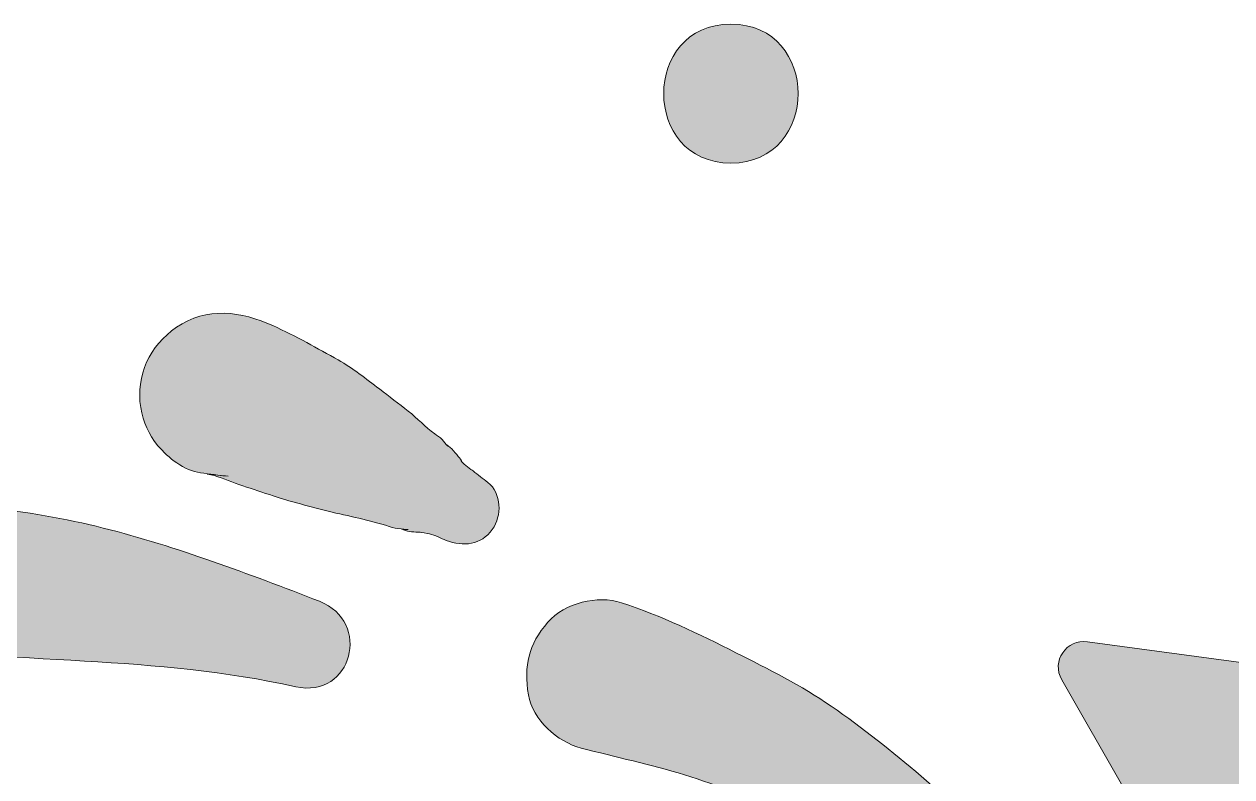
# Model space of a CAD drawing. Header units: inches. Extents: x 66 to 1016, y -1019 to -62.
# Drawn here: x 589.8 to 767.7, y -215.6 to -104.5 of the extents above; entities that cross this region are included whole.
import ezdxf

# ---------------------------------------------------------------- set-up
doc = ezdxf.new("R2010")
doc.units = ezdxf.units.IN
doc.header["$MEASUREMENT"] = 0
doc.layers.add('Layer 1', color=7, linetype='Continuous')

# ---------------------------------------------------------------- blocks, each defined once
blk = doc.blocks.new('block 2')
at = {"layer": 'Layer 1', "true_color": 0xffffff}
h = blk.add_hatch(color=7, dxfattribs=at)
h.dxf.hatch_style = 2
edge = h.paths.add_edge_path()
edge.add_spline(control_points=[(693.91, -125.03), (707.1, -125.03), (707.12, -104.54), (693.91, -104.54), (680.72, -104.54), (680.7, -125.03), (693.91, -125.03)], knot_values=[0, 0, 0, 0, 1, 1, 1, 2, 2, 2, 2], degree=3, periodic=1)
h = blk.add_hatch(color=7, dxfattribs=at)
h.dxf.hatch_style = 2
edge = h.paths.add_edge_path()
edge.add_spline(control_points=[(609.48, -166.71), (610.98, -168.51), (613.33, -170.39), (615.74, -170.71), (617.09, -170.89), (618.46, -171.08), (619.84, -171.22), (618.8, -171.11), (617.76, -171), (616.73, -170.89), (618.13, -171.11), (619.51, -171.77), (620.85, -172.24), (622.33, -172.76), (623.83, -173.23), (625.32, -173.74), (628.38, -174.79), (631.43, -175.58), (634.57, -176.37), (637.56, -177.12), (640.64, -177.66), (643.56, -178.63), (644.2, -178.84), (644.61, -178.91), (645.33, -178.99), (646.47, -179.1), (646.65, -179.12), (645.87, -179.06), (645.33, -179), (645.27, -179.01), (645.68, -179.1), (646.39, -179.44), (647.32, -179.42), (648.1, -179.49), (648.12, -179.49), (649.19, -179.67), (649.5, -179.71), (650.32, -179.92), (651.19, -180.37), (651.97, -180.68), (654.45, -181.65), (657.09, -181.38), (658.75, -179.06), (660.17, -177.06), (660.16, -173.75), (658.07, -172.12), (657.35, -171.56), (656.62, -171.01), (655.91, -170.44), (655.63, -170.23), (654.63, -169.53), (654.17, -168.99), (654.29, -169.11), (654.35, -169.11), (654.05, -168.72), (653.71, -168.28), (652.93, -167.2), (652.27, -166.78), (652, -166.52), (651.98, -166.53), (652.17, -166.77), (651.89, -166.44), (651.62, -166.11), (651.35, -165.79), (651.02, -165.48), (650.62, -165.23), (650.26, -164.97), (648.88, -163.93), (647.71, -162.7), (646.37, -161.63), (644.97, -160.51), (643.54, -159.43), (642.11, -158.35), (640.14, -156.87), (638.19, -155.27), (636.05, -154.06), (634.51, -153.2), (632.96, -152.34), (631.4, -151.5), (629.76, -150.62), (628.1, -149.79), (626.41, -149.01), (621.83, -146.88), (616.59, -146.2), (612.19, -149.25), (608.28, -151.96), (606.17, -156.34), (606.94, -161.09), (607.29, -163.24), (608.09, -165.03), (609.48, -166.71)], knot_values=[0, 0, 0, 0, 1, 1, 1, 2, 2, 2, 3, 3, 3, 4, 4, 4, 5, 5, 5, 6, 6, 6, 7, 7, 7, 8, 8, 8, 9, 9, 9, 10, 10, 10, 11, 11, 11, 12, 12, 12, 13, 13, 13, 14, 14, 14, 15, 15, 15, 16, 16, 16, 17, 17, 17, 18, 18, 18, 19, 19, 19, 20, 20, 20, 21, 21, 21, 22, 22, 22, 23, 23, 23, 24, 24, 24, 25, 25, 25, 26, 26, 26, 27, 27, 27, 28, 28, 28, 29, 29, 29, 30, 30, 30, 30], degree=3, periodic=1)
h = blk.add_hatch(color=7, dxfattribs=at)
h.dxf.hatch_style = 2
edge = h.paths.add_edge_path()
edge.add_spline(control_points=[(770.64, -250.16), (771.88, -252.32), (771.97, -254.95), (770.89, -257.2), (770.89, -257.2), (746.46, -307.97), (746.46, -307.97), (745.1, -310.8), (747.57, -313.96), (750.64, -313.32), (750.64, -313.32), (805.8, -301.82), (805.8, -301.82), (808.24, -301.32), (810.78, -302.04), (812.58, -303.76), (812.58, -303.76), (853.32, -342.69), (853.32, -342.69), (855.59, -344.85), (859.35, -343.48), (859.69, -340.36), (859.69, -340.36), (865.81, -284.35), (865.81, -284.35), (866.08, -281.87), (867.55, -279.69), (869.75, -278.5), (869.75, -278.5), (919.36, -251.79), (919.36, -251.79), (922.12, -250.3), (921.97, -246.29), (919.11, -245), (919.11, -245), (867.73, -221.88), (867.73, -221.88), (865.46, -220.86), (863.84, -218.78), (863.39, -216.33), (863.39, -216.33), (853.31, -160.89), (853.31, -160.89), (852.75, -157.8), (848.89, -156.7), (846.78, -159.02), (846.78, -159.02), (808.91, -200.75), (808.91, -200.75), (807.24, -202.59), (804.76, -203.49), (802.29, -203.16), (802.29, -203.16), (746.45, -195.62), (746.45, -195.62), (743.35, -195.2), (741.1, -198.52), (742.66, -201.24), (742.66, -201.24), (770.64, -250.16), (770.64, -250.16)], knot_values=[0, 0, 0, 0, 1, 1, 1, 2, 2, 2, 3, 3, 3, 4, 4, 4, 5, 5, 5, 6, 6, 6, 7, 7, 7, 8, 8, 8, 9, 9, 9, 10, 10, 10, 11, 11, 11, 12, 12, 12, 13, 13, 13, 14, 14, 14, 15, 15, 15, 16, 16, 16, 17, 17, 17, 18, 18, 18, 19, 19, 19, 20, 20, 20, 20], degree=3, periodic=1)
h = blk.add_hatch(color=7, dxfattribs=at)
h.dxf.hatch_style = 2
edge = h.paths.add_edge_path()
edge.add_spline(control_points=[(555.18, -185.72), (555.39, -191.76), (559.99, -196.98), (566.25, -197.02), (577.1, -197.09), (587.83, -197.87), (598.64, -198.48), (609.15, -199.07), (619.5, -199.99), (629.77, -202.26), (638.12, -204.1), (641.01, -192.67), (633.26, -189.66), (622.78, -185.59), (612.33, -181.62), (601.42, -178.86), (590.18, -176.03), (578.04, -174.9), (566.49, -174.65), (560.64, -174.52), (554.97, -179.73), (555.18, -185.72)], knot_values=[0, 0, 0, 0, 1, 1, 1, 2, 2, 2, 3, 3, 3, 4, 4, 4, 5, 5, 5, 6, 6, 6, 7, 7, 7, 7], degree=3, periodic=1)
h = blk.add_hatch(color=7, dxfattribs=at)
h.dxf.hatch_style = 2
edge = h.paths.add_edge_path()
edge.add_spline(control_points=[(671.85, -211.31), (676.93, -212.64), (682.05, -213.72), (687.08, -215.26), (692.07, -216.79), (696.84, -218.84), (701.71, -220.7), (706.66, -222.59), (710.22, -223.93), (714.67, -226.21), (719.48, -228.68), (724.12, -231.21), (728.59, -234.26), (733.09, -237.33), (738.22, -230.46), (734.35, -226.75), (726.27, -219.02), (717.9, -211.54), (708.7, -205.14), (704.31, -202.08), (699.42, -199.67), (694.66, -197.25), (689.23, -194.49), (683.58, -191.78), (677.79, -189.88), (674.25, -188.71), (669.42, -189.91), (666.94, -192.75), (664.07, -196.03), (663.39, -199.19), (664.07, -203.44), (664.67, -207.16), (668.36, -210.39), (671.85, -211.31)], knot_values=[0, 0, 0, 0, 1, 1, 1, 2, 2, 2, 3, 3, 3, 4, 4, 4, 5, 5, 5, 6, 6, 6, 7, 7, 7, 8, 8, 8, 9, 9, 9, 10, 10, 10, 11, 11, 11, 11], degree=3, periodic=1)
at = {"layer": 'Layer 1', "lineweight": 0}
for points, knots in [([(693.91, -125.03), (707.1, -125.03), (707.12, -104.54), (693.91, -104.54), (680.72, -104.54), (680.7, -125.03), (693.91, -125.03)], [0, 0, 0, 0, 1, 1, 1, 2, 2, 2, 2]), ([(609.48, -166.71), (610.98, -168.51), (613.33, -170.39), (615.74, -170.71), (617.09, -170.89), (618.46, -171.08), (619.84, -171.22), (618.8, -171.11), (617.76, -171), (616.73, -170.89), (618.13, -171.11), (619.51, -171.77), (620.85, -172.24), (622.33, -172.76), (623.83, -173.23), (625.32, -173.74), (628.38, -174.79), (631.43, -175.58), (634.57, -176.37), (637.56, -177.12), (640.64, -177.66), (643.56, -178.63), (644.2, -178.84), (644.61, -178.91), (645.33, -178.99), (646.47, -179.1), (646.65, -179.12), (645.87, -179.06), (645.33, -179), (645.27, -179.01), (645.68, -179.1), (646.39, -179.44), (647.32, -179.42), (648.1, -179.49), (648.12, -179.49), (649.19, -179.67), (649.5, -179.71), (650.32, -179.92), (651.19, -180.37), (651.97, -180.68), (654.45, -181.65), (657.09, -181.38), (658.75, -179.06), (660.17, -177.06), (660.16, -173.75), (658.07, -172.12), (657.35, -171.56), (656.62, -171.01), (655.91, -170.44), (655.63, -170.23), (654.63, -169.53), (654.17, -168.99), (654.29, -169.11), (654.35, -169.11), (654.05, -168.72), (653.71, -168.28), (652.93, -167.2), (652.27, -166.78), (652, -166.52), (651.98, -166.53), (652.17, -166.77), (651.89, -166.44), (651.62, -166.11), (651.35, -165.79), (651.02, -165.48), (650.62, -165.23), (650.26, -164.97), (648.88, -163.93), (647.71, -162.7), (646.37, -161.63), (644.97, -160.51), (643.54, -159.43), (642.11, -158.35), (640.14, -156.87), (638.19, -155.27), (636.05, -154.06), (634.51, -153.2), (632.96, -152.34), (631.4, -151.5), (629.76, -150.62), (628.1, -149.79), (626.41, -149.01), (621.83, -146.88), (616.59, -146.2), (612.19, -149.25), (608.28, -151.96), (606.17, -156.34), (606.94, -161.09), (607.29, -163.24), (608.09, -165.03), (609.48, -166.71)], [0, 0, 0, 0, 1, 1, 1, 2, 2, 2, 3, 3, 3, 4, 4, 4, 5, 5, 5, 6, 6, 6, 7, 7, 7, 8, 8, 8, 9, 9, 9, 10, 10, 10, 11, 11, 11, 12, 12, 12, 13, 13, 13, 14, 14, 14, 15, 15, 15, 16, 16, 16, 17, 17, 17, 18, 18, 18, 19, 19, 19, 20, 20, 20, 21, 21, 21, 22, 22, 22, 23, 23, 23, 24, 24, 24, 25, 25, 25, 26, 26, 26, 27, 27, 27, 28, 28, 28, 29, 29, 29, 30, 30, 30, 30]), ([(770.64, -250.16), (771.88, -252.32), (771.97, -254.95), (770.89, -257.2), (770.89, -257.2), (746.46, -307.97), (746.46, -307.97), (745.1, -310.8), (747.57, -313.96), (750.64, -313.32), (750.64, -313.32), (805.8, -301.82), (805.8, -301.82), (808.24, -301.32), (810.78, -302.04), (812.58, -303.76), (812.58, -303.76), (853.32, -342.69), (853.32, -342.69), (855.59, -344.85), (859.35, -343.48), (859.69, -340.36), (859.69, -340.36), (865.81, -284.35), (865.81, -284.35), (866.08, -281.87), (867.55, -279.69), (869.75, -278.5), (869.75, -278.5), (919.36, -251.79), (919.36, -251.79), (922.12, -250.3), (921.97, -246.29), (919.11, -245), (919.11, -245), (867.73, -221.88), (867.73, -221.88), (865.46, -220.86), (863.84, -218.78), (863.39, -216.33), (863.39, -216.33), (853.31, -160.89), (853.31, -160.89), (852.75, -157.8), (848.89, -156.7), (846.78, -159.02), (846.78, -159.02), (808.91, -200.75), (808.91, -200.75), (807.24, -202.59), (804.76, -203.49), (802.29, -203.16), (802.29, -203.16), (746.45, -195.62), (746.45, -195.62), (743.35, -195.2), (741.1, -198.52), (742.66, -201.24), (742.66, -201.24), (770.64, -250.16), (770.64, -250.16)], [0, 0, 0, 0, 1, 1, 1, 2, 2, 2, 3, 3, 3, 4, 4, 4, 5, 5, 5, 6, 6, 6, 7, 7, 7, 8, 8, 8, 9, 9, 9, 10, 10, 10, 11, 11, 11, 12, 12, 12, 13, 13, 13, 14, 14, 14, 15, 15, 15, 16, 16, 16, 17, 17, 17, 18, 18, 18, 19, 19, 19, 20, 20, 20, 20]), ([(555.18, -185.72), (555.39, -191.76), (559.99, -196.98), (566.25, -197.02), (577.1, -197.09), (587.83, -197.87), (598.64, -198.48), (609.15, -199.07), (619.5, -199.99), (629.77, -202.26), (638.12, -204.1), (641.01, -192.67), (633.26, -189.66), (622.78, -185.59), (612.33, -181.62), (601.42, -178.86), (590.18, -176.03), (578.04, -174.9), (566.49, -174.65), (560.64, -174.52), (554.97, -179.73), (555.18, -185.72)], [0, 0, 0, 0, 1, 1, 1, 2, 2, 2, 3, 3, 3, 4, 4, 4, 5, 5, 5, 6, 6, 6, 7, 7, 7, 7]), ([(671.85, -211.31), (676.93, -212.64), (682.05, -213.72), (687.08, -215.26), (692.07, -216.79), (696.84, -218.84), (701.71, -220.7), (706.66, -222.59), (710.22, -223.93), (714.67, -226.21), (719.48, -228.68), (724.12, -231.21), (728.59, -234.26), (733.09, -237.33), (738.22, -230.46), (734.35, -226.75), (726.27, -219.02), (717.9, -211.54), (708.7, -205.14), (704.31, -202.08), (699.42, -199.67), (694.66, -197.25), (689.23, -194.49), (683.58, -191.78), (677.79, -189.88), (674.25, -188.71), (669.42, -189.91), (666.94, -192.75), (664.07, -196.03), (663.39, -199.19), (664.07, -203.44), (664.67, -207.16), (668.36, -210.39), (671.85, -211.31)], [0, 0, 0, 0, 1, 1, 1, 2, 2, 2, 3, 3, 3, 4, 4, 4, 5, 5, 5, 6, 6, 6, 7, 7, 7, 8, 8, 8, 9, 9, 9, 10, 10, 10, 11, 11, 11, 11])]:
    blk.add_open_spline(points, degree=3, knots=knots, dxfattribs=at)

msp = doc.modelspace()

# ---------------------------------------------------------------- block references
at = {"layer": 'Layer 1'}
msp.add_blockref('block 2', (0, 0), dxfattribs=at)

doc.saveas('drawing.dxf')
